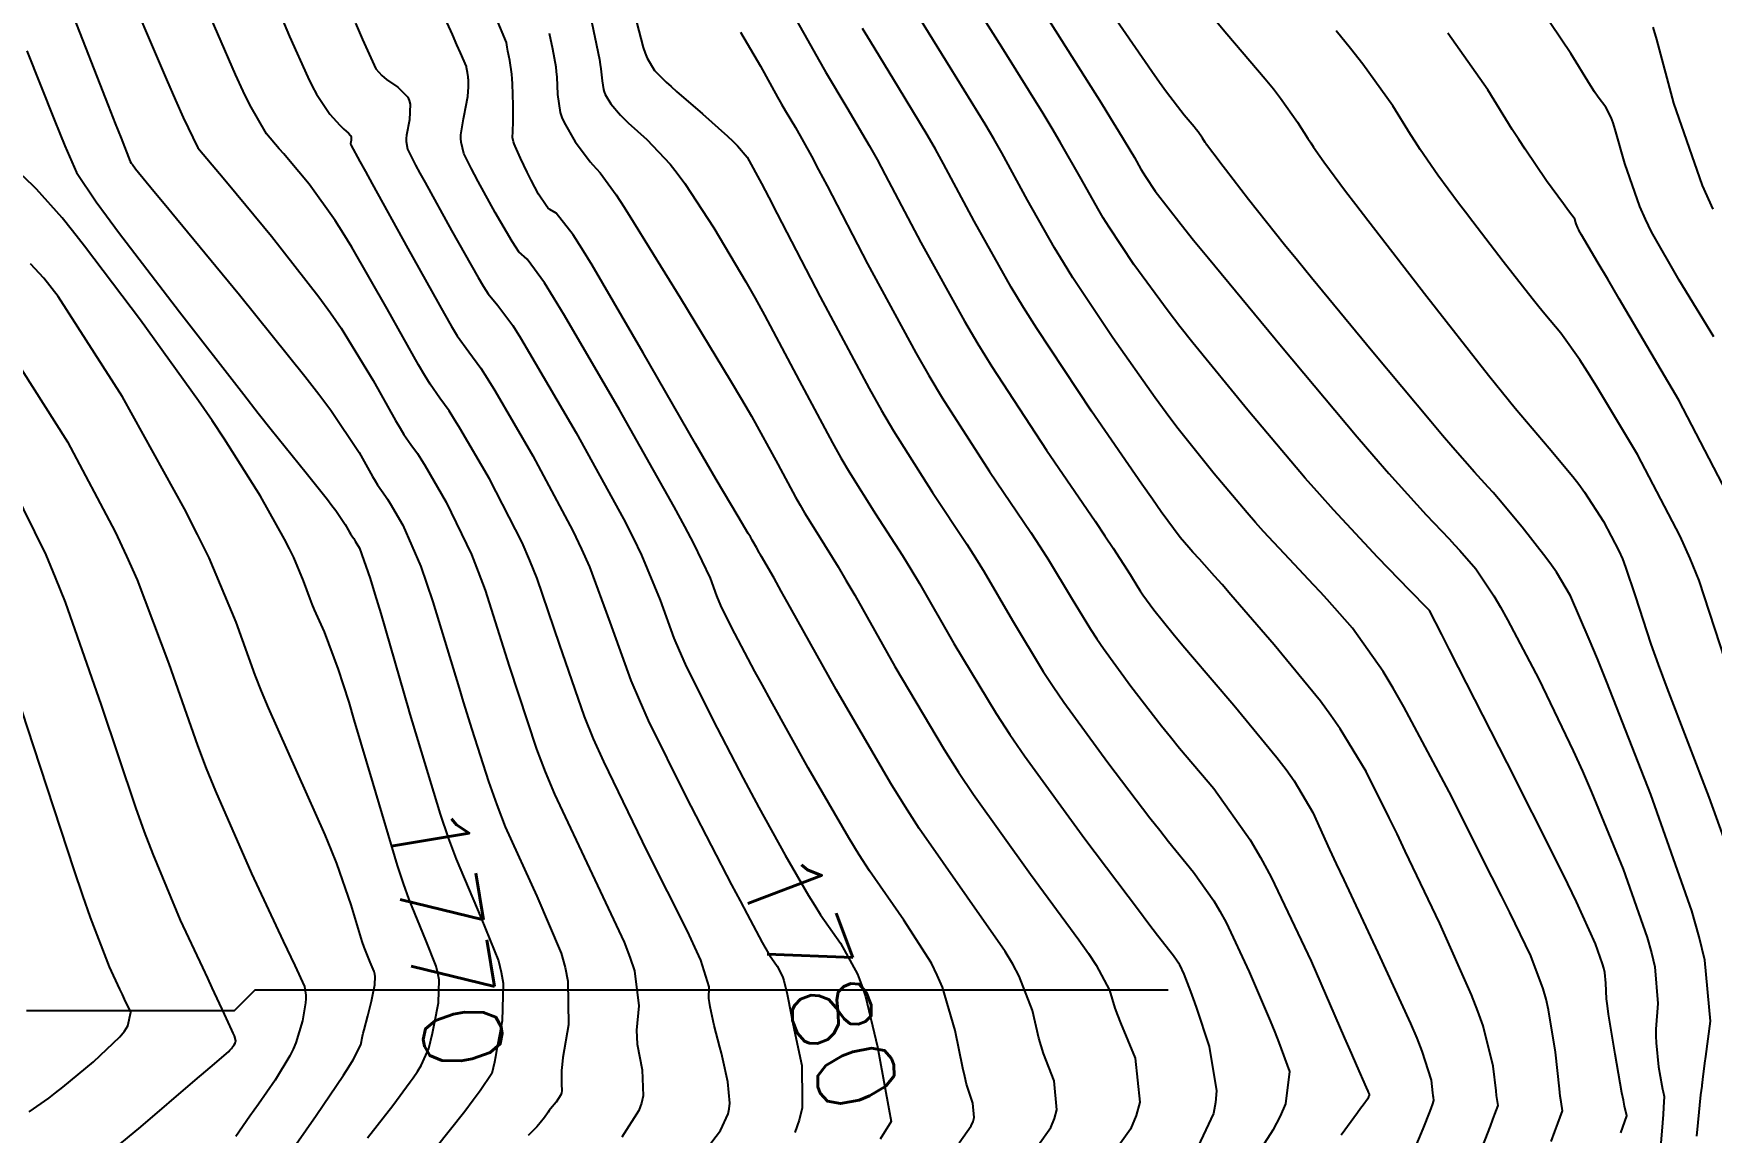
# Model space of a CAD drawing. Header units: metres. Extents: x 837117 to 838477, y 1189012 to 1191015.
# Drawn here: x 837885.3 to 837966.1, y 1189672.4 to 1189725.3 of the extents above; entities that cross this region are included whole.
import ezdxf

# ---------------------------------------------------------------- set-up
doc = ezdxf.new("R2010")
doc.units = ezdxf.units.M
doc.header["$LTSCALE"] = 0.3
doc.layers.add('COTAS 10', color=1, linetype='Continuous')
doc.layers.add('COTAS INT', color=252, linetype='Continuous')
doc.layers.add('DRENAJE', color=5, linetype='Continuous', lineweight=25)
doc.styles.get("Standard").update_dxf_attribs({"font": 'simplex.shx'})

msp = doc.modelspace()

# ---------------------------------------------------------------- linework, layer by layer
at = {"layer": 'COTAS 10'}
for points, elevation in [([(837961.77, 1189672.384), (837962.055, 1189673.202), (837961.947, 1189673.668), (837961.892, 1189673.956), (837961.826, 1189674.312), (837961.494, 1189676.172), (837961.18, 1189678.101), (837961.124, 1189678.501), (837961.082, 1189678.843), (837961.043, 1189679.596), (837960.998, 1189680.114), (837960.952, 1189680.308), (837960.892, 1189680.525), (837960.553, 1189681.492), (837959.636, 1189683.504), (837959.212, 1189684.379), (837958.713, 1189685.392), (837956.293, 1189690.199), (837953.953, 1189694.796), (837953.504, 1189695.676), (837953.142, 1189696.385), (837952.55, 1189697.53), (837952.151, 1189697.944), (837951.909, 1189698.193), (837951.61, 1189698.5), (837950.058, 1189700.092), (837947.928, 1189702.378), (837947.265, 1189703.122), (837946.571, 1189703.914), (837943.801, 1189707.177), (837941.149, 1189710.429), (837940.53, 1189711.214), (837939.96, 1189711.95), (837938.319, 1189714.191), (837937.127, 1189715.99), (837936.841, 1189716.446), (837936.574, 1189716.885), (837935.77, 1189718.319), (837934.772, 1189720.091), (837934.383, 1189720.742), (837933.944, 1189721.464), (837931.953, 1189724.651), (837929.956, 1189727.835)], 1800), ([(837900.826, 1189725.818), (837901.163, 1189725.029), (837901.808, 1189723.609), (837902.091, 1189723.29), (837902.2, 1189723.195), (837902.321, 1189723.098), (837902.869, 1189722.726), (837903.339, 1189722.248), (837903.412, 1189722.084), (837903.46, 1189721.907), (837903.424, 1189721.153), (837903.288, 1189720.424), (837903.272, 1189720.262), (837903.266, 1189720.118), (837903.323, 1189719.742), (837903.722, 1189718.983), (837903.93, 1189718.597), (837904.182, 1189718.135), (837905.445, 1189715.831), (837906.728, 1189713.573), (837906.991, 1189713.139), (837907.214, 1189712.789), (837907.688, 1189712.217), (837908.395, 1189711.26), (837908.765, 1189710.667), (837909.211, 1189709.931), (837911.449, 1189706.09), (837913.731, 1189701.952), (837914.204, 1189701.03), (837914.608, 1189700.204), (837915.496, 1189698.029), (837916.152, 1189696.206), (837916.41, 1189695.603), (837916.701, 1189694.958), (837918.029, 1189692.27), (837919.311, 1189689.833), (837919.503, 1189689.467), (837919.886, 1189688.749), (837920.259, 1189688.055), (837921.517, 1189685.759), (837922.649, 1189683.81), (837922.942, 1189683.336), (837923.227, 1189682.89), (837924.183, 1189681.517), (837925.003, 1189680.03), (837925.202, 1189679.513), (837925.389, 1189678.95), (837925.963, 1189676.534), (837926.365, 1189674.331), (837926.444, 1189673.902), (837926.509, 1189673.551), (837926.623, 1189672.938), (837926.09, 1189672.084)], 1780), ([(837914.359, 1189725.881), (837914.687, 1189724.638), (837914.78, 1189724.367), (837914.874, 1189724.128), (837915.221, 1189723.533), (837915.79, 1189722.978), (837916.023, 1189722.765), (837916.29, 1189722.526), (837917.531, 1189721.447), (837918.748, 1189720.367), (837919.001, 1189720.127), (837919.218, 1189719.913), (837919.695, 1189719.356), (837920.379, 1189718.089), (837920.726, 1189717.428), (837921.141, 1189716.632), (837923.209, 1189712.638), (837925.568, 1189708.229), (837926.167, 1189707.171), (837926.742, 1189706.184), (837928.623, 1189703.209), (837930.263, 1189700.736), (837930.687, 1189700.066), (837931.097, 1189699.402), (837932.468, 1189697.054), (837933.953, 1189694.602), (837934.435, 1189693.872), (837934.947, 1189693.119), (837937.054, 1189690.216), (837939.092, 1189687.553), (837939.562, 1189686.952), (837939.99, 1189686.41), (837941.192, 1189684.945), (837942.172, 1189683.551), (837942.459, 1189683.055), (837942.753, 1189682.511), (837943.873, 1189680.145), (837944.88, 1189677.78), (837945.103, 1189677.236), (837945.302, 1189676.739), (837945.819, 1189675.345), (837945.612, 1189673.785), (837945.356, 1189673.184), (837945.012, 1189672.509), (837943.052, 1189669.459)], 1790), ([(837967.715, 1189701.616), (837964.56, 1189707.665), (837961.696, 1189712.537), (837961.137, 1189713.486), (837960.679, 1189714.262), (837959.873, 1189715.621), (837959.748, 1189715.842), (837959.72, 1189715.9), (837959.694, 1189715.957), (837959.626, 1189716.155), (837959.578, 1189716.312), (837959.566, 1189716.344), (837959.554, 1189716.371), (837959.516, 1189716.428), (837959.292, 1189716.719), (837959.164, 1189716.894), (837959.006, 1189717.11), (837958.197, 1189718.23), (837957.155, 1189719.745), (837956.851, 1189720.21), (837956.54, 1189720.695), (837955.361, 1189722.611), (837953.435, 1189725.334)], 1810), ([(837884.999, 1189724.484), (837886.307, 1189721.179), (837886.584, 1189720.494), (837886.824, 1189719.908), (837887.386, 1189718.62), (837888.342, 1189717.205), (837888.831, 1189716.539), (837889.417, 1189715.753), (837892.343, 1189711.923), (837895.444, 1189707.929), (837896.141, 1189707.04), (837896.767, 1189706.245), (837898.444, 1189704.157), (837899.474, 1189702.88), (837899.693, 1189702.596), (837899.883, 1189702.343), (837900.328, 1189701.679), (837900.538, 1189701.303), (837900.58, 1189701.232), (837900.614, 1189701.174), (837900.68, 1189701.08), (837900.742, 1189700.996), (837900.775, 1189700.943), (837900.814, 1189700.878), (837901.012, 1189700.538), (837901.524, 1189699.084), (837901.761, 1189698.317), (837902.039, 1189697.391), (837903.39, 1189692.729), (837903.399, 1189692.702), (837904.91, 1189687.731), (837905.296, 1189686.594), (837905.667, 1189685.563), (837906.879, 1189682.729), (837907.711, 1189680.671), (837907.843, 1189680.129), (837907.931, 1189679.599), (837907.892, 1189677.787), (837907.622, 1189676.344), (837907.564, 1189676.046), (837907.515, 1189675.793), (837907.399, 1189675.25), (837906.831, 1189674.402), (837906.497, 1189673.957), (837906.086, 1189673.421), (837903.96, 1189670.728)], 1770), ([(837885.109, 1189673.396), (837886.06, 1189674.061), (837886.383, 1189674.307), (837886.731, 1189674.582), (837888.2, 1189675.799), (837889.471, 1189677.016), (837889.694, 1189677.29), (837889.861, 1189677.536), (837889.999, 1189678.199), (837889.703, 1189678.829), (837889.598, 1189679.055), (837889.481, 1189679.303), (837888.975, 1189680.387), (837888.067, 1189682.759), (837887.698, 1189683.82), (837887.278, 1189685.056), (837885.336, 1189690.978), (837883.388, 1189696.867)], 1760)]:
    msp.add_lwpolyline(points, dxfattribs=dict(at, elevation=elevation))
at = {"layer": 'COTAS INT'}
for points, elevation in [([(837932.12, 1189729.291), (837936.735, 1189721.978), (837937.196, 1189721.24), (837937.581, 1189720.617), (837938.342, 1189719.341), (837938.657, 1189718.779), (837938.761, 1189718.607), (837938.874, 1189718.428), (837939.341, 1189717.722), (837940.588, 1189716.118), (837941.191, 1189715.373), (837941.907, 1189714.497), (837945.425, 1189710.244), (837949.078, 1189705.896), (837949.88, 1189704.959), (837950.589, 1189704.139), (837952.393, 1189702.143), (837953.495, 1189700.991), (837953.762, 1189700.702), (837954.013, 1189700.426), (837954.784, 1189699.54), (837955.653, 1189698.238), (837955.966, 1189697.7), (837956.31, 1189697.086), (837957.816, 1189694.224), (837959.481, 1189690.777), (837959.925, 1189689.793), (837960.363, 1189688.796), (837961.886, 1189685.088), (837963.041, 1189681.79), (837963.246, 1189681.051), (837963.403, 1189680.387), (837963.556, 1189678.621), (837963.459, 1189677.379), (837963.457, 1189677.045), (837963.466, 1189676.716), (837963.59, 1189675.568), (837963.751, 1189674.667), (837963.783, 1189674.494), (837963.809, 1189674.355), (837963.861, 1189674.129), (837963.831, 1189673.601), (837963.806, 1189673.272), (837963.773, 1189672.863), (837963.594, 1189670.722)], 1802), ([(837889.529, 1189728.256), (837891.717, 1189723.108), (837892.155, 1189722.102), (837892.521, 1189721.278), (837893.237, 1189719.816), (837893.926, 1189718.996), (837894.276, 1189718.576), (837894.693, 1189718.072), (837896.773, 1189715.559), (837899.063, 1189712.631), (837899.613, 1189711.867), (837900.127, 1189711.123), (837901.68, 1189708.602), (837902.757, 1189706.679), (837902.97, 1189706.31), (837903.148, 1189706.013), (837903.483, 1189705.535), (837903.804, 1189705.101), (837903.971, 1189704.833), (837904.173, 1189704.499), (837905.187, 1189702.759), (837906.407, 1189700.232), (837906.738, 1189699.402), (837907.067, 1189698.516), (837908.232, 1189694.849), (837909.542, 1189690.861), (837909.963, 1189689.773), (837910.408, 1189688.693), (837912.222, 1189684.849), (837913.77, 1189681.566), (837914.046, 1189680.839), (837914.257, 1189680.191), (837914.471, 1189678.508), (837914.364, 1189677.325), (837914.372, 1189676.992), (837914.398, 1189676.657), (837914.627, 1189675.426), (837914.682, 1189674.169), (837914.598, 1189673.817), (837914.471, 1189673.464), (837913.651, 1189672.172)], 1774), ([(837896.526, 1189727.846), (837897.641, 1189725.178), (837898.524, 1189723.213), (837898.741, 1189722.783), (837898.947, 1189722.402), (837899.59, 1189721.438), (837900.071, 1189720.905), (837900.175, 1189720.796), (837900.266, 1189720.704), (837900.487, 1189720.51), (837900.591, 1189720.412), (837900.608, 1189720.38), (837900.619, 1189720.347), (837900.617, 1189720.208), (837900.593, 1189720.076), (837900.59, 1189720.047), (837900.589, 1189720.021), (837900.599, 1189719.954), (837901.033, 1189719.159), (837901.299, 1189718.674), (837901.629, 1189718.075), (837903.345, 1189714.957), (837905.091, 1189711.843), (837905.439, 1189711.247), (837905.729, 1189710.766), (837906.287, 1189709.99), (837906.865, 1189709.207), (837907.167, 1189708.722), (837907.532, 1189708.121), (837909.361, 1189704.98), (837911.289, 1189701.379), (837911.715, 1189700.487), (837912.095, 1189699.641), (837913.075, 1189696.969), (837914.083, 1189694.167), (837914.48, 1189693.239), (837914.927, 1189692.247), (837916.74, 1189688.58), (837916.969, 1189688.114), (837918.941, 1189684.334), (837919.345, 1189683.563), (837919.687, 1189682.912), (837920.41, 1189681.555), (837920.715, 1189681.029), (837920.795, 1189680.901), (837920.871, 1189680.781), (837921.13, 1189680.41), (837921.351, 1189680.008), (837921.405, 1189679.868), (837921.455, 1189679.716), (837921.61, 1189679.064), (837921.801, 1189678.09), (837921.873, 1189677.736), (837921.955, 1189677.344), (837922.32, 1189675.623), (837922.332, 1189673.937), (837922.334, 1189673.589), (837922.193, 1189673), (837921.989, 1189672.4)], 1778), ([(837940.667, 1189727.853), (837942.786, 1189725.302), (837944.638, 1189723.129), (837945.034, 1189722.644), (837945.379, 1189722.208), (837946.204, 1189721.054), (837946.697, 1189720.258), (837946.833, 1189720.047), (837946.969, 1189719.841), (837947.457, 1189719.135), (837948.516, 1189717.73), (837949.01, 1189717.084), (837949.592, 1189716.326), (837952.424, 1189712.66), (837955.396, 1189708.865), (837956.068, 1189708.026), (837956.673, 1189707.279), (837958.312, 1189705.345), (837959.45, 1189703.992), (837959.739, 1189703.611), (837960.017, 1189703.228), (837960.927, 1189701.82), (837961.671, 1189700.405), (837961.843, 1189700.016), (837962.002, 1189699.63), (837962.454, 1189698.246), (837963.216, 1189695.922), (837963.571, 1189694.943), (837963.987, 1189693.818), (837966.007, 1189688.544), (837967.918, 1189683.247)], 1806), ([(837917.734, 1189671.618), (837918.407, 1189672.505), (837918.776, 1189673.304), (837918.826, 1189673.551), (837918.853, 1189673.81), (837918.763, 1189674.84), (837918.518, 1189675.927), (837918.448, 1189676.221), (837918.376, 1189676.514), (837918.108, 1189677.548), (837917.903, 1189678.455), (837917.871, 1189678.666), (837917.85, 1189678.861), (837917.863, 1189679.423), (837917.458, 1189680.693), (837917.174, 1189681.333), (837916.814, 1189682.099), (837914.894, 1189685.909), (837912.778, 1189690.258), (837912.296, 1189691.363), (837911.858, 1189692.426), (837910.654, 1189695.909), (837909.581, 1189699.079), (837909.227, 1189699.945), (837908.848, 1189700.805), (837907.274, 1189703.869), (837905.852, 1189706.31), (837905.569, 1189706.777), (837905.334, 1189707.154), (837904.885, 1189707.762), (837904.414, 1189708.433), (837904.166, 1189708.85), (837903.866, 1189709.366), (837902.356, 1189712.064), (837900.655, 1189715.021), (837900.235, 1189715.701), (837899.838, 1189716.32), (837898.586, 1189718.054), (837897.598, 1189719.243), (837897.366, 1189719.518), (837897.153, 1189719.771), (837896.535, 1189720.489), (837895.743, 1189721.874), (837895.42, 1189722.547), (837895.053, 1189723.345), (837893.351, 1189727.273)], 1776), ([(837929.903, 1189671.906), (837930.484, 1189672.72), (837930.571, 1189672.93), (837930.626, 1189673.133), (837930.557, 1189673.813), (837930.259, 1189674.736), (837930.169, 1189675.093), (837930.075, 1189675.495), (837929.712, 1189677.312), (837929.099, 1189679.407), (837928.848, 1189679.984), (837928.562, 1189680.559), (837927.235, 1189682.625), (837925.582, 1189685), (837925.09, 1189685.771), (837924.582, 1189686.591), (837922.625, 1189689.962), (837920.832, 1189693.199), (837920.428, 1189693.934), (837920.065, 1189694.6), (837919.089, 1189696.426), (837918.475, 1189697.669), (837918.34, 1189697.967), (837918.221, 1189698.246), (837917.918, 1189699.089), (837917.122, 1189700.767), (837916.693, 1189701.572), (837916.172, 1189702.526), (837913.536, 1189707.2), (837910.89, 1189711.742), (837910.363, 1189712.611), (837909.926, 1189713.313), (837909.09, 1189714.444), (837908.699, 1189714.812), (837908.542, 1189715.032), (837908.364, 1189715.302), (837907.546, 1189716.705), (837906.735, 1189718.195), (837906.561, 1189718.52), (837906.41, 1189718.807), (837906.047, 1189719.531), (837905.91, 1189720.078), (837905.901, 1189720.254), (837905.904, 1189720.44), (837906.019, 1189721.204), (837906.177, 1189721.947), (837906.207, 1189722.121), (837906.232, 1189722.281), (837906.27, 1189722.746), (837906.262, 1189723.082), (837906.258, 1189723.161), (837906.252, 1189723.233), (837906.221, 1189723.445), (837906.189, 1189723.593), (837906.183, 1189723.625), (837906.177, 1189723.655), (837906.165, 1189723.73), (837905.884, 1189724.382), (837905.709, 1189724.775), (837905.492, 1189725.26), (837904.358, 1189727.779)], 1782), ([(837921.203, 1189727.506), (837922.749, 1189724.715), (837923.119, 1189724.064), (837923.464, 1189723.466), (837924.498, 1189721.75), (837925.573, 1189719.92), (837925.943, 1189719.251), (837926.344, 1189718.511), (837928.057, 1189715.253), (837930.153, 1189711.458), (837930.796, 1189710.379), (837931.466, 1189709.289), (837934.115, 1189705.253), (837936.451, 1189701.832), (837936.924, 1189701.131), (837937.321, 1189700.535), (837938.131, 1189699.269), (837938.5, 1189698.661), (837938.619, 1189698.479), (837938.746, 1189698.293), (837939.269, 1189697.572), (837940.21, 1189696.409), (837940.6, 1189695.943), (837941.047, 1189695.414), (837943.131, 1189692.984), (837945.207, 1189690.465), (837945.649, 1189689.879), (837946.033, 1189689.342), (837946.939, 1189687.808), (837947.742, 1189686.034), (837948.06, 1189685.346), (837948.421, 1189684.573), (837950.072, 1189681.071), (837951.636, 1189677.658), (837951.941, 1189676.942), (837952.192, 1189676.324), (837952.635, 1189674.92), (837952.704, 1189674.31), (837952.718, 1189674.193), (837952.729, 1189674.099), (837952.752, 1189673.947), (837952.678, 1189673.735), (837952.628, 1189673.602), (837952.565, 1189673.437), (837952.232, 1189672.577), (837951.81, 1189671.591)], 1794), ([(837887.136, 1189726.401), (837888.915, 1189721.855), (837889.256, 1189720.985), (837889.532, 1189720.283), (837889.977, 1189719.151), (837890.027, 1189719.077), (837890.053, 1189719.042), (837890.083, 1189719.001), (837890.236, 1189718.802), (837891.116, 1189717.724), (837891.605, 1189717.13), (837892.2, 1189716.408), (837895.236, 1189712.729), (837898.391, 1189708.818), (837899.06, 1189707.949), (837899.641, 1189707.173), (837901.004, 1189705.141), (837901.647, 1189703.991), (837901.775, 1189703.771), (837901.881, 1189703.593), (837902.082, 1189703.308), (837902.273, 1189703.048), (837902.373, 1189702.888), (837902.494, 1189702.689), (837903.1, 1189701.649), (837903.965, 1189699.658), (837904.249, 1189698.859), (837904.553, 1189697.954), (837905.811, 1189693.789), (837906.018, 1189693.135), (837906.436, 1189691.806), (837907.226, 1189689.296), (837907.629, 1189688.184), (837908.037, 1189687.128), (837909.551, 1189683.789), (837910.725, 1189681.034), (837910.919, 1189680.346), (837911.056, 1189679.69), (837911.079, 1189677.593), (837910.818, 1189676.011), (837910.776, 1189675.68), (837910.747, 1189675.395), (837910.753, 1189674.753), (837910.768, 1189674.41), (837910.745, 1189674.314), (837910.71, 1189674.217), (837910.487, 1189673.865), (837910.218, 1189673.537), (837910.155, 1189673.455), (837910.097, 1189673.378), (837909.926, 1189673.132), (837909.721, 1189672.866), (837909.641, 1189672.775), (837909.551, 1189672.678), (837909.142, 1189672.263)], 1772), ([(837912.124, 1189726.208), (837912.353, 1189725.144), (837912.573, 1189724.072), (837912.615, 1189723.831), (837912.648, 1189723.616), (837912.702, 1189723.042), (837912.766, 1189722.619), (837912.806, 1189722.5), (837912.856, 1189722.379), (837913.117, 1189721.931), (837913.581, 1189721.39), (837913.759, 1189721.21), (837913.958, 1189721.017), (837914.856, 1189720.214), (837915.982, 1189719.022), (837916.326, 1189718.585), (837916.683, 1189718.101), (837918.089, 1189715.966), (837919.628, 1189713.355), (837920.069, 1189712.571), (837920.517, 1189711.761), (837922.187, 1189708.613), (837923.795, 1189705.608), (837924.203, 1189704.887), (837924.595, 1189704.214), (837925.877, 1189702.187), (837927.169, 1189700.188), (837927.568, 1189699.533), (837927.984, 1189698.835), (837929.636, 1189695.947), (837931.68, 1189692.573), (837932.343, 1189691.568), (837933.048, 1189690.533), (837935.947, 1189686.538), (837938.534, 1189683.125), (837939.042, 1189682.457), (837939.461, 1189681.908), (837940.223, 1189680.925), (837940.406, 1189680.664), (837940.46, 1189680.571), (837940.515, 1189680.469), (837940.724, 1189680.027), (837941.044, 1189679.189), (837941.168, 1189678.837), (837941.308, 1189678.434), (837941.944, 1189676.547), (837942.292, 1189674.414), (837942.25, 1189673.856), (837942.148, 1189673.312), (837941.282, 1189671.465)], 1788), ([(837958.413, 1189671.973), (837958.595, 1189672.449), (837958.74, 1189672.833), (837958.956, 1189673.449), (837958.889, 1189673.888), (837958.855, 1189674.16), (837958.815, 1189674.499), (837958.617, 1189676.266), (837958.289, 1189678.314), (837958.168, 1189678.828), (837958.034, 1189679.32), (837957.438, 1189680.908), (837956.418, 1189682.993), (837956.017, 1189683.799), (837955.564, 1189684.705), (837953.498, 1189688.799), (837951.323, 1189692.891), (837950.801, 1189693.795), (837950.315, 1189694.6), (837948.849, 1189696.678), (837947.631, 1189698.058), (837947.3, 1189698.422), (837946.972, 1189698.778), (837945.811, 1189700), (837944.559, 1189701.342), (837944.173, 1189701.775), (837943.771, 1189702.233), (837942.177, 1189704.11), (837940.391, 1189706.36), (837939.868, 1189707.055), (837939.333, 1189707.781), (837937.297, 1189710.659), (837935.381, 1189713.552), (837934.921, 1189714.286), (837934.492, 1189714.991), (837933.199, 1189717.297), (837931.963, 1189719.564), (837931.569, 1189720.245), (837931.154, 1189720.949), (837929.468, 1189723.684), (837927.792, 1189726.379)], 1798), ([(837966.254, 1189710.716), (837964.572, 1189713.442), (837963.254, 1189715.763), (837962.957, 1189716.378), (837962.689, 1189716.981), (837961.966, 1189719.057), (837961.502, 1189720.689), (837961.397, 1189721.011), (837961.302, 1189721.278), (837961.047, 1189721.774), (837960.673, 1189722.25), (837960.504, 1189722.503), (837960.307, 1189722.81), (837959.358, 1189724.359), (837957.895, 1189726.515)], 1812), ([(837933.123, 1189670.97), (837934.319, 1189672.646), (837934.498, 1189673.078), (837934.611, 1189673.497), (837934.469, 1189674.895), (837933.962, 1189676.21), (837933.844, 1189676.577), (837933.735, 1189676.945), (837933.426, 1189678.282), (837932.796, 1189679.936), (837932.485, 1189680.504), (837932.115, 1189681.118), (837930.288, 1189683.732), (837927.974, 1189687.044), (837927.297, 1189688.098), (837926.605, 1189689.212), (837923.973, 1189693.732), (837921.76, 1189697.702), (837921.331, 1189698.469), (837920.982, 1189699.092), (837920.384, 1189700.143), (837920.301, 1189700.276), (837920.275, 1189700.32), (837920.248, 1189700.367), (837920.143, 1189700.563), (837919.938, 1189700.925), (837919.849, 1189701.076), (837919.745, 1189701.249), (837919.253, 1189702.059), (837918.196, 1189703.849), (837917.737, 1189704.64), (837917.206, 1189705.56), (837914.685, 1189709.949), (837912.222, 1189714.159), (837911.727, 1189714.966), (837911.313, 1189715.617), (837910.492, 1189716.672), (837910.184, 1189716.835), (837910.094, 1189716.924), (837910.001, 1189717.032), (837909.647, 1189717.579), (837909.288, 1189718.254), (837909.192, 1189718.443), (837909.098, 1189718.632), (837908.771, 1189719.32), (837908.52, 1189719.892), (837908.474, 1189720.008), (837908.438, 1189720.105), (837908.391, 1189720.304), (837908.406, 1189720.593), (837908.409, 1189720.747), (837908.411, 1189720.933), (837908.414, 1189721.873), (837908.391, 1189722.9), (837908.377, 1189723.141), (837908.359, 1189723.364), (837908.265, 1189724.011), (837908.168, 1189724.465), (837908.147, 1189724.565), (837908.13, 1189724.654), (837908.092, 1189724.884), (837907.602, 1189726.063)], 1784), ([(837919.366, 1189725.384), (837920.331, 1189723.739), (837921.154, 1189722.25), (837921.344, 1189721.914), (837921.518, 1189721.609), (837922.013, 1189720.783), (837922.782, 1189719.405), (837923.13, 1189718.754), (837923.535, 1189717.985), (837925.486, 1189714.231), (837927.806, 1189709.949), (837928.445, 1189708.846), (837929.082, 1189707.78), (837931.369, 1189704.231), (837933.357, 1189701.284), (837933.805, 1189700.598), (837934.209, 1189699.968), (837935.3, 1189698.162), (837936.226, 1189696.631), (837936.527, 1189696.176), (837936.847, 1189695.706), (837938.162, 1189693.894), (837939.651, 1189691.981), (837940.081, 1189691.447), (837940.518, 1189690.912), (837942.162, 1189688.964), (837943.911, 1189686.498), (837944.415, 1189685.636), (837944.928, 1189684.695), (837946.853, 1189680.651), (837948.466, 1189676.948), (837948.782, 1189676.224), (837949.042, 1189675.629), (837949.511, 1189674.568), (837949.592, 1189674.39), (837949.608, 1189674.352), (837949.621, 1189674.32), (837949.644, 1189674.247), (837949.648, 1189674.215), (837949.649, 1189674.209), (837949.649, 1189674.204), (837949.651, 1189674.196), (837949.647, 1189674.185), (837949.644, 1189674.178), (837949.641, 1189674.17), (837949.623, 1189674.125), (837949.601, 1189674.073), (837949.589, 1189674.049), (837949.566, 1189674.011), (837949.357, 1189673.724), (837949.234, 1189673.555), (837949.082, 1189673.347), (837948.296, 1189672.271)], 1792), ([(837954.84, 1189671.029), (837955.489, 1189672.705), (837955.611, 1189673.026), (837955.709, 1189673.284), (837955.854, 1189673.698), (837955.809, 1189673.993), (837955.786, 1189674.177), (837955.759, 1189674.404), (837955.626, 1189675.593), (837955.134, 1189677.544), (837954.881, 1189678.253), (837954.577, 1189679.033), (837953.058, 1189682.459), (837951.388, 1189685.956), (837950.989, 1189686.782), (837950.618, 1189687.546), (837949.505, 1189689.79), (837948.259, 1189691.844), (837947.803, 1189692.488), (837947.299, 1189693.165), (837945.079, 1189695.881), (837942.985, 1189698.294), (837942.561, 1189698.781), (837942.203, 1189699.188), (837941.474, 1189700), (837941.157, 1189700.341), (837941.059, 1189700.45), (837940.957, 1189700.567), (837940.552, 1189701.043), (837939.633, 1189702.292), (837939.207, 1189702.896), (837938.706, 1189703.612), (837936.275, 1189707.128), (837933.634, 1189711.114), (837933.001, 1189712.126), (837932.41, 1189713.097), (837930.628, 1189716.275), (837929.154, 1189719.038), (837928.756, 1189719.748), (837928.363, 1189720.435), (837926.983, 1189722.717), (837925.628, 1189724.923), (837925.251, 1189725.561)], 1796), ([(837965.434, 1189672.224), (837965.494, 1189672.885), (837965.627, 1189674.211), (837965.683, 1189674.628), (837965.694, 1189674.716), (837965.703, 1189674.793), (837965.723, 1189674.972), (837965.783, 1189675.461), (837965.818, 1189675.734), (837965.861, 1189676.066), (837966.085, 1189677.762), (837965.813, 1189680.704), (837965.544, 1189681.822), (837965.192, 1189683.072), (837963.219, 1189688.684), (837961.09, 1189694.088), (837960.639, 1189695.207), (837960.248, 1189696.162), (837959.338, 1189698.249), (837958.667, 1189699.376), (837958.427, 1189699.725), (837958.163, 1189700.091), (837957.017, 1189701.55), (837955.876, 1189702.908), (837955.616, 1189703.211), (837955.38, 1189703.481), (837954.729, 1189704.195), (837953.676, 1189705.389), (837953.188, 1189705.963), (837952.613, 1189706.642), (837949.825, 1189709.976), (837946.87, 1189713.55), (837946.19, 1189714.382), (837945.571, 1189715.145), (837943.834, 1189717.329), (837942.727, 1189718.761), (837942.505, 1189719.049), (837942.32, 1189719.291), (837941.954, 1189719.773), (837941.826, 1189719.958), (837941.79, 1189720.012), (837941.754, 1189720.068), (837941.625, 1189720.276), (837941.409, 1189720.579), (837941.319, 1189720.693), (837941.215, 1189720.82), (837940.73, 1189721.389), (837939.881, 1189722.491), (837939.549, 1189722.955), (837939.173, 1189723.486), (837937.464, 1189725.978)], 1804), ([(837966.797, 1189695.141), (837965.545, 1189698.974), (837965.106, 1189700.046), (837964.628, 1189701.121), (837962.568, 1189705.042), (837960.59, 1189708.341), (837960.164, 1189709.024), (837959.79, 1189709.608), (837958.876, 1189710.889), (837958.102, 1189711.802), (837957.816, 1189712.155), (837957.499, 1189712.551), (837956.095, 1189714.343), (837954.637, 1189716.243), (837954.285, 1189716.706), (837953.957, 1189717.143), (837952.961, 1189718.496), (837952.111, 1189719.724), (837951.875, 1189720.082), (837951.639, 1189720.448), (837950.782, 1189721.833), (837949.349, 1189723.838), (837948.749, 1189724.594), (837948.061, 1189725.439)], 1808), ([(837963.319, 1189725.615), (837963.481, 1189725.027), (837964.306, 1189721.96), (837965.683, 1189718.005), (837966.194, 1189716.856)], 1814), ([(837910.146, 1189725.336), (837910.309, 1189724.578), (837910.466, 1189723.705), (837910.496, 1189723.466), (837910.52, 1189723.228), (837910.558, 1189722.376), (837910.688, 1189721.515), (837910.77, 1189721.27), (837910.872, 1189721.023), (837911.406, 1189720.108), (837911.994, 1189719.312), (837912.131, 1189719.14), (837912.256, 1189718.988), (837912.611, 1189718.612), (837913.375, 1189717.541), (837913.758, 1189716.95), (837914.215, 1189716.232), (837916.484, 1189712.577), (837918.877, 1189708.622), (837919.412, 1189707.715), (837919.892, 1189706.889), (837921.165, 1189704.588), (837922.022, 1189702.987), (837922.239, 1189702.603), (837922.448, 1189702.245), (837923.131, 1189701.165), (837924.075, 1189699.64), (837924.449, 1189699.001), (837924.872, 1189698.268), (837926.805, 1189694.839), (837929.177, 1189690.847), (837929.876, 1189689.759), (837930.594, 1189688.679), (837933.341, 1189684.839), (837935.669, 1189681.677), (837936.122, 1189681.023), (837936.493, 1189680.465), (837937.14, 1189679.253), (837937.396, 1189678.394), (837937.519, 1189678.06), (837937.665, 1189677.684), (837938.382, 1189675.977), (837938.596, 1189673.86), (837938.425, 1189673.227), (837938.154, 1189672.572), (837936.343, 1189670.034)], 1786), ([(837901.407, 1189672.14), (837902.616, 1189673.702), (837903.464, 1189674.837), (837903.608, 1189675.03), (837903.812, 1189675.34), (837903.985, 1189675.626), (837904.357, 1189676.449), (837904.534, 1189677.188), (837904.585, 1189677.42), (837904.636, 1189677.665), (837904.827, 1189678.646), (837904.851, 1189679.755), (837904.797, 1189680.079), (837904.717, 1189680.41), (837904.208, 1189681.669), (837903.404, 1189683.62), (837903.139, 1189684.388), (837902.854, 1189685.254), (837901.669, 1189689.205), (837900.767, 1189692.267), (837900.515, 1189693.12), (837900.25, 1189693.964), (837900.008, 1189694.703), (837899.329, 1189696.507), (837898.856, 1189697.568), (837898.744, 1189697.84), (837898.639, 1189698.103), (837898.327, 1189698.971), (837897.85, 1189700.085), (837897.641, 1189700.503), (837897.398, 1189700.968), (837896.243, 1189703.041), (837894.522, 1189705.79), (837893.922, 1189706.681), (837893.268, 1189707.629), (837890.463, 1189711.519), (837887.777, 1189715.077), (837887.199, 1189715.815), (837886.692, 1189716.445), (837885.462, 1189717.827), (837884.811, 1189718.45)], 1768), ([(837897.377, 1189670.987), (837898.923, 1189673.217), (837900.24, 1189675.168), (837900.497, 1189675.569), (837900.707, 1189675.908), (837901.076, 1189676.629), (837901.167, 1189677.041), (837901.201, 1189677.186), (837901.24, 1189677.345), (837901.414, 1189678.028), (837901.59, 1189678.723), (837901.63, 1189678.889), (837901.665, 1189679.044), (837901.762, 1189679.506), (837901.771, 1189679.911), (837901.751, 1189680.029), (837901.722, 1189680.15), (837901.536, 1189680.609), (837901.243, 1189681.322), (837901.146, 1189681.602), (837901.042, 1189681.918), (837900.609, 1189683.361), (837899.923, 1189685.357), (837899.659, 1189686.022), (837899.363, 1189686.737), (837898.027, 1189689.724), (837896.635, 1189692.847), (837896.304, 1189693.647), (837895.996, 1189694.419), (837895.08, 1189696.973), (837893.775, 1189700.078), (837893.222, 1189701.198), (837892.587, 1189702.43), (837889.599, 1189707.818), (837886.509, 1189712.656), (837885.809, 1189713.542), (837885.176, 1189714.231)], 1766), ([(837884.714, 1189709.165), (837886.951, 1189705.661), (837889.254, 1189701.325), (837889.803, 1189700.159), (837890.313, 1189699.008), (837891.832, 1189694.975), (837893.215, 1189691.031), (837893.639, 1189689.936), (837894.08, 1189688.84), (837895.823, 1189684.871), (837897.344, 1189681.618), (837897.895, 1189680.439), (837898.365, 1189679.434), (837898.432, 1189679.009), (837898.427, 1189678.84), (837898.413, 1189678.649), (837898.277, 1189677.775), (837897.952, 1189676.717), (837897.818, 1189676.411), (837897.664, 1189676.099), (837896.951, 1189674.924), (837896.151, 1189673.771), (837895.944, 1189673.473), (837895.742, 1189673.184), (837895.065, 1189672.218)], 1764), ([(837887.546, 1189670.251), (837890.484, 1189672.681), (837893.11, 1189674.921), (837893.617, 1189675.354), (837894.028, 1189675.706), (837894.717, 1189676.298), (837894.778, 1189676.36), (837894.794, 1189676.377), (837894.808, 1189676.394), (837894.855, 1189676.454), (837894.899, 1189676.517), (837894.912, 1189676.536), (837894.926, 1189676.555), (837894.978, 1189676.631), (837895.025, 1189676.707), (837895.035, 1189676.728), (837895.044, 1189676.748), (837895.065, 1189676.817), (837894.989, 1189677.055), (837894.936, 1189677.181), (837894.87, 1189677.334), (837894.517, 1189678.103), (837893.923, 1189679.37), (837893.705, 1189679.835), (837893.464, 1189680.351), (837892.399, 1189682.629), (837891.074, 1189685.799), (837890.668, 1189686.878), (837890.247, 1189688.043), (837888.584, 1189692.976), (837886.85, 1189697.937), (837886.383, 1189699.12), (837885.922, 1189700.22), (837884.303, 1189703.505)], 1762)]:
    msp.add_lwpolyline(points, dxfattribs=dict(at, elevation=elevation))
at = {"layer": 'DRENAJE'}
msp.add_polyline3d([(837939.967, 1189679.261, 0), (837895.982, 1189679.261, 0), (837894.982, 1189678.261, 0), (837884.986, 1189678.261, 0)], dxfattribs=at)

# ---------------------------------------------------------------- texts
at = {"layer": 'COTAS 10', "char_height": 3.8, "attachment_point": 7}
for s, insert, rotation in [('1770', (837902.256, 1189687.964, 1770), 279.39762), ('1780', (837919.085, 1189685.101, 1780), 290.90748)]:
    msp.add_mtext(s, dxfattribs=dict(at, insert=insert, rotation=rotation))

doc.saveas('drawing.dxf')
